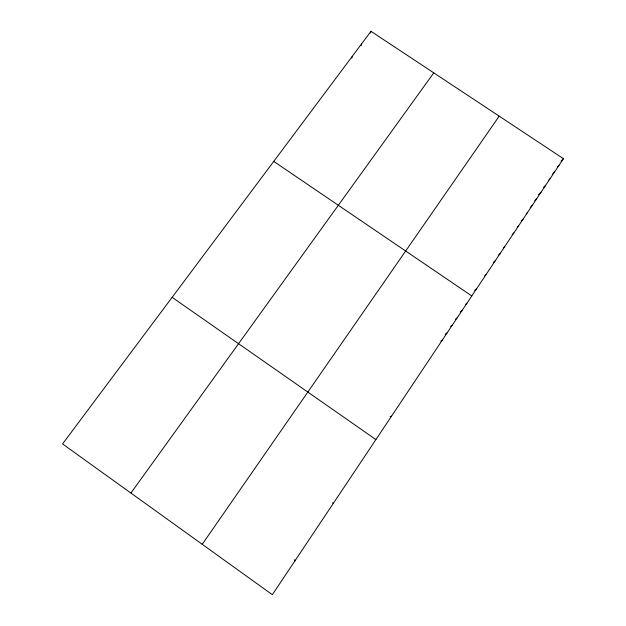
<?xml version="1.0" encoding="UTF-8"?>
<svg xmlns="http://www.w3.org/2000/svg" width="626" height="626" viewBox="0 0 626 626"><rect width="100%" height="100%" fill="white"/><g stroke="black" fill="none" stroke-linecap="round" stroke-linejoin="round"><path stroke-width="0.94" d="M351.804 58.21L352.109 56.559M361.249 45.581L361.585 43.883M370.615 33.037L370.991 31.3L563.439 158.683L272.349 594.7L62.561 443.928L370.991 31.3M202.229 544.307L499.204 116.162M130.912 493.053L433.771 72.859M561.076 161.164L563.439 158.683M557.273 167.126L559.01 165.303M552.281 174.333L554.573 171.954M548.767 180.022L550.121 178.629M543.642 187.37L545.645 185.319M538.532 194.717L541.161 192.049M534.714 200.75L536.654 198.794M530.222 207.472L532.139 205.563M526.341 213.599L527.601 212.363M521.192 221.001L523.039 219.186M517.256 227.207L518.469 226.033M512.091 234.625L513.883 232.911M503.5 247.81L504.65 246.738M498.601 254.993L500.01 253.686M493.272 262.56L495.354 260.666M484.649 275.878L485.979 274.704M474.625 290.48L476.535 288.844M465.705 304.252L466.918 303.25M460.251 312.006L462.035 310.574M455.392 319.291L457.121 317.922M450.697 326.459L452.199 325.309M445.055 334.354L447.254 332.711M440.86 341.186L442.285 340.153M390.021 416.744L391.532 416.18M273.75 161.398L471.793 295.957M172.142 297.334L375.905 439.593M332.539 502.819L333.29 503.421M294.603 559.621L294.83 561.021"/></g></svg>
